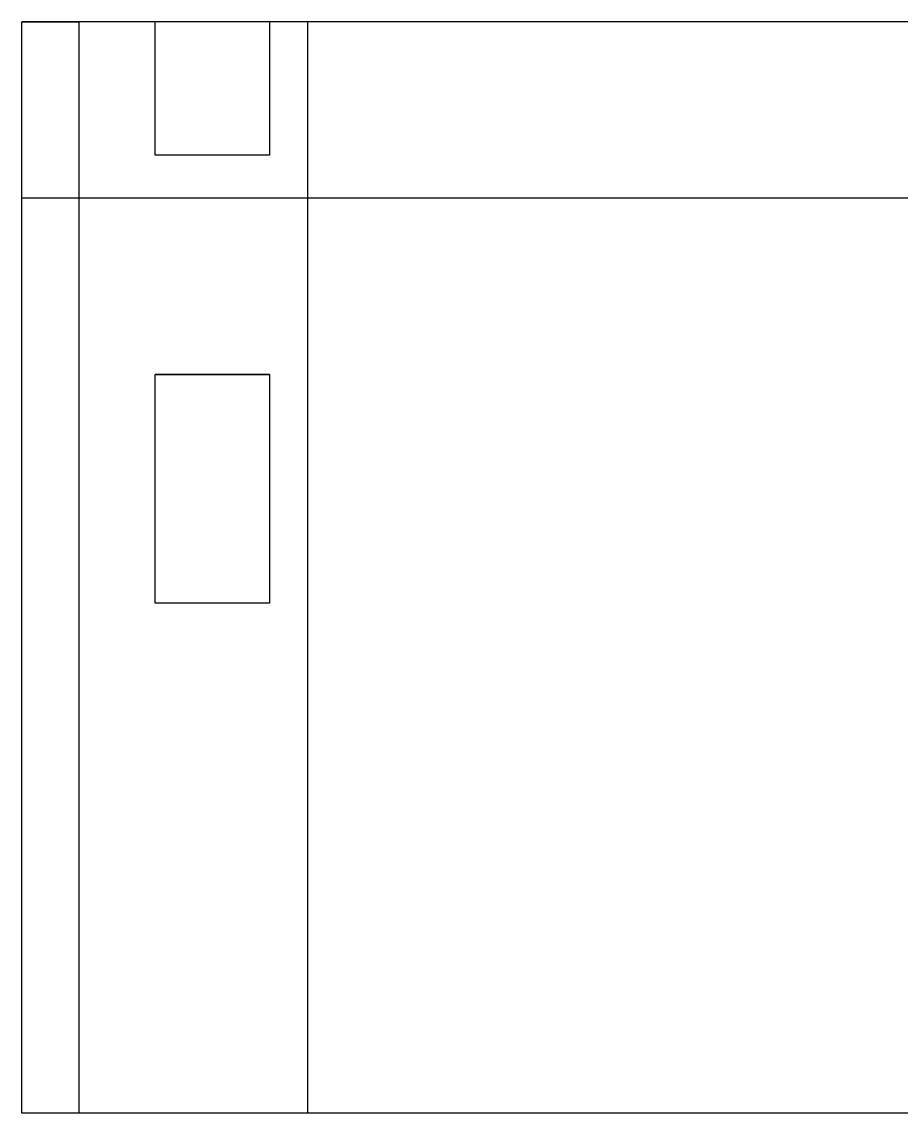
# Model space of a CAD drawing. Header units: centimetres. Extents: x 31418 to 49849, y -3781 to 3852.
# Drawn here: x 40497 to 41420, y 748 to 1893 of the extents above; entities that cross this region are included whole.
import ezdxf

# ---------------------------------------------------------------- set-up
doc = ezdxf.new("R2010")
doc.units = ezdxf.units.CM
doc.header["$LTSCALE"] = 100
doc.header["$MEASUREMENT"] = 0
doc.layers.add('Muebles', color=11, linetype='Continuous')

msp = doc.modelspace()

# ---------------------------------------------------------------- linework, layer by layer
for p, q in [((40496.6, 747.9), (40496.6, 1892.9)), ((43816.6, 1892.9), (40496.6, 1892.9)), ((40496.6, 1892.9), (40556.6, 1892.9)), ((40556.6, 1892.9), (40556.6, 747.9)), ((40796.6, 1892.9), (40796.6, 747.9)), ((40796.6, 1707.9), (40496.6, 1707.9)), ((41746.6, 1707.9), (40796.6, 1707.9)), ((40756.6, 1522.9), (40636.6, 1522.9)), ((40756.6, 1282.9), (40636.6, 1282.9)), ((40796.6, 747.9), (40496.6, 747.9)), ((41746.6, 747.9), (40796.6, 747.9))]:
    msp.add_line(p, q)
at = {"layer": 'Muebles'}
for p, q in [((40636.6, 1752.9), (40636.6, 1892.9)), ((40756.6, 1892.9), (40636.6, 1892.9)), ((40756.6, 1892.9), (40756.6, 1752.9)), ((40756.6, 1752.9), (40636.6, 1752.9)), ((40636.6, 1282.9), (40636.6, 1522.9)), ((40636.6, 1522.9), (40756.6, 1522.9)), ((40756.6, 1522.9), (40756.6, 1282.9)), ((40756.6, 1282.9), (40636.6, 1282.9))]:
    msp.add_line(p, q, dxfattribs=at)

doc.saveas('drawing.dxf')
